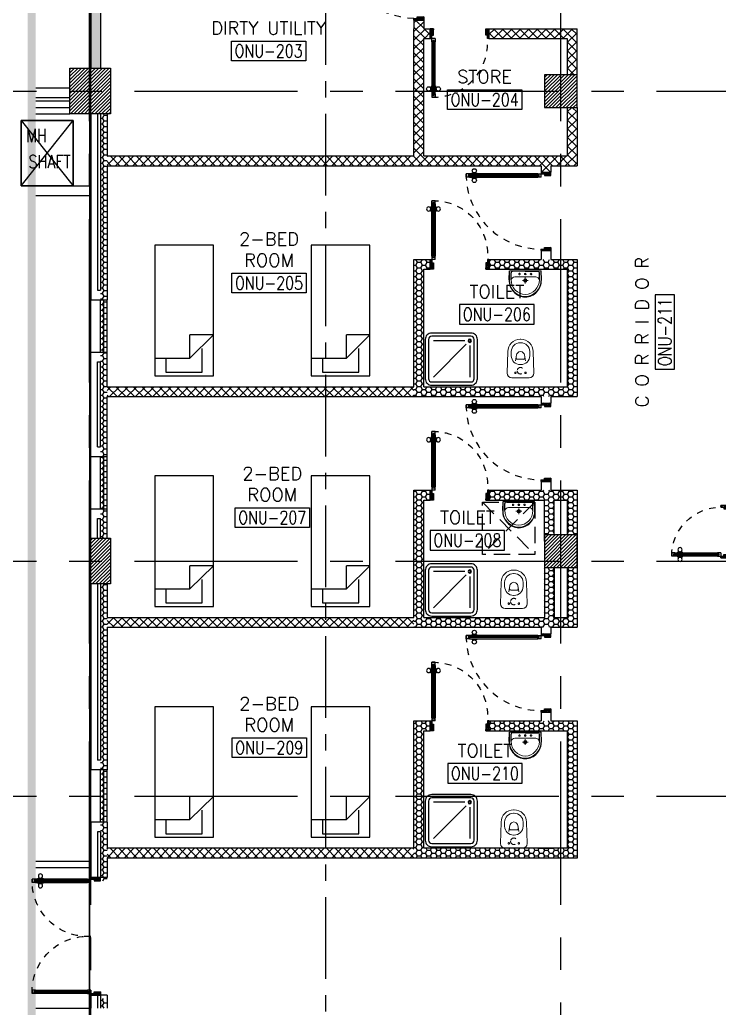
# Model space of a CAD drawing. Extents: x 88852.7 to 88945.7, y 39921.6 to 40001.1.
# Drawn here: x 88859.68 to 88870.4, y 39936.03 to 39951.17 of the extents above; entities that cross this region are included whole.
import ezdxf
from ezdxf.enums import TextEntityAlignment as Align

# ---------------------------------------------------------------- set-up
doc = ezdxf.new("R2010")
doc.units = 0
doc.header["$MEASUREMENT"] = 0
for name, pattern in [('CENTER', [2, 1.25, -0.25, 0.25, -0.25]), ('CENTER2', [1.125, 0.75, -0.125, 0.125, -0.125]), ('CENTERX2', [4, 2.5, -0.5, 0.5, -0.5]), ('DASHED', [0.75, 0.5, -0.25]), ('HIDDEN', [0.375, 0.25, -0.125]), ('HIDDEN2', [0.1875, 0.125, -0.0625])]:
    doc.linetypes.add(name, pattern=pattern)
doc.layers.get('0').update_dxf_attribs({"linetype": 'CONTINUOUS'})
for name, color, linetype in [('AXES', 11, 'CENTERX2'), ('AXES1', 11, 'CENTER'), ('COL', 2, 'CONTINUOUS'), ('DOOR', 7, 'CONTINUOUS'), ('EJ', 9, 'CONTINUOUS'), ('ELEV', 2, 'CONTINUOUS'), ('FIX', 3, 'CONTINUOUS'), ('FUR', 4, 'CONTINUOUS'), ('HAT', 8, 'CONTINUOUS'), ('INSUL', 4, 'CONTINUOUS'), ('RM-BOX', 4, 'CONTINUOUS'), ('RM-NAME', 2, 'CONTINUOUS'), ('RM-NO', 2, 'CONTINUOUS'), ('ROOF', 7, 'CONTINUOUS'), ('SHAFT', 4, 'CONTINUOUS'), ('WALL', 2, 'CONTINUOUS'), ('WallType', 11, 'CONTINUOUS'), ('WallType2', 3, 'CONTINUOUS'), ('WIN', 3, 'CONTINUOUS')]:
    doc.layers.add(name, color=color, linetype=linetype)
doc.styles.add('ROMANS', font='ROMANS.shx', dxfattribs={"width": 0.6})
pattern_1 = [(0, (0, 0), (0.075, 0.04330127), [0.05, -0.1]), (120, (0, 0), (-0.074999999836, 0.043301270284), [0.05, -0.1]), (60, (0, 0), (1.64e-10, 0.086602540284), [-0.1, 0.05])]
pattern_2 = [(0, (0, 0), (0.075, 0.04330127), [0.05, -0.1]), (120, (0, 0), (-0.074999999836, 0.043301270284), [0.05, -0.1]), (60, (0, 0), (1.64e-10, 0.086602540284), [-0.1, 0.05])]

# ---------------------------------------------------------------- blocks, each defined once
blk = doc.blocks.new('WC1')
at = {"layer": 'FIX', "lineweight": 20}
for p, q in [((-210, 204), (-538, 194)), ((-727, 5), (-727, -5)), ((-674, 5), (-674, -5)), ((-534, 24), (-540, 0)), ((-540, 0), (-534, -24)), ((-475, 141), (-538, 141)), ((-395, 76), (-490, 60)), ((-339, 5), (-339, -5)), ((-137, 0), (-137, 131)), ((-137, -131), (-137, 0)), ((-538, -141), (-475, -141)), ((-490, -60), (-395, -76)), ((-538, -194), (-210, -204)), ((-213, -204), (-210, -204))]:
    blk.add_line(p, q, dxfattribs=at)
at = {"layer": 'FIX', "linetype": 'Continuous', "lineweight": 20}
blk.add_line((-420, -47), (-420, 45), dxfattribs=at)
at = {"layer": 'FIX', "linetype": 'HIDDEN2', "lineweight": 20, "ltscale": 0.3}
blk.add_circle((-245, 0), 49.8, dxfattribs=at)
at = {"layer": 'FIX', "linetype": 'HIDDEN', "lineweight": 20, "ltscale": 0.05}
for centre in [(-213, 78), (-213, -77)]:
    blk.add_circle(centre, 11.6, dxfattribs=at)
at = {"layer": 'FIX', "lineweight": 20}
for centre, radius, start, end in [((-538, 5), 189, 90, 180), ((-210, 131), 73, 360, 90), ((-538, 5), 136, 90, 180), ((-473, -7), 68.2, 128.9242, 152.8468), ((-464, -18), 82, 108.496, 128.9242), ((-475, 5), 136, 360, 90), ((-538, -5), 189, 180, 270), ((-538, -5), 136, 180, 270), ((-473, 7), 68.2, 207.1532, 231.0758), ((-464, 18), 82, 231.0758, 251.504), ((-475, -5), 136, 270, 0), ((-210, -131), 73, 270, 0)]:
    blk.add_arc(centre, radius, start, end, dxfattribs=at)
at = {"layer": 'FIX', "linetype": 'Continuous', "lineweight": 20}
for centre, start, end in [((-443, 46), 357.6662, 91.6121), ((-442, -46), 268.3879, 2.3338)]:
    blk.add_arc(centre, 22.3, start, end, dxfattribs=at)
blk = doc.blocks.new('DOOR-110')
at = {"layer": 'DOOR', "color": 0, "linetype": 'ByBlock'}
for p, q in [((0, 1050), (0, 1100)), ((150, 1100), (0, 1100)), ((100, 1075), (100, 1050)), ((150, 1075), (100, 1075)), ((150, 1100), (150, 1075)), ((150, 1025), (150, 1075)), ((200, 1075), (150, 1075)), ((200, 1058), (200, 1075)), ((1028, 1075), (1028, 1082)), ((1028, 1082), (1118, 1082)), ((1040, 1082), (1040, 1091)), ((1105, 1091), (1040, 1091)), ((1105, 1082), (1040, 1082)), ((1105, 1082), (1105, 1091)), ((1118, 1075), (1118, 1082)), ((1150, 1075), (1150, 1058)), ((1150, 1075), (1200, 1075)), ((1200, 1075), (1200, 1025)), ((1200, 1025), (1200, 1075)), ((100, 1050), (0, 1050)), ((150, 1025), (200, 1025)), ((180, 1042), (180, 1058)), ((180, 1058), (200, 1058)), ((200, 1042), (180, 1042)), ((200, 1025), (200, 1042)), ((1028, 1025), (1028, 1018)), ((1028, 1018), (1118, 1018)), ((1040, 1018), (1040, 1009)), ((1105, 1018), (1040, 1018)), ((1105, 1009), (1040, 1009)), ((1105, 1018), (1105, 1009)), ((1118, 1025), (1118, 1018)), ((1150, 1058), (1170, 1058)), ((1150, 1042), (1150, 1025)), ((1150, 1042), (1170, 1042)), ((1150, 1025), (1200, 1025)), ((1170, 1058), (1170, 1042)), ((100, 50), (0, 50)), ((0, 50), (0, 0)), ((0, 0), (150, 0)), ((150, 0), (0, 0)), ((100, 25), (100, 50)), ((150, 25), (100, 25)), ((150, 0), (150, 25))]:
    blk.add_line(p, q, dxfattribs=at)
at = {"layer": 'DOOR', "linetype": 'ByBlock'}
for p, q in [((0, 1100), (150, 1100)), ((200, 1075), (1150, 1075)), ((200, 1058), (1150, 1058)), ((200, 1042), (1150, 1042)), ((1150, 1025), (200, 1025))]:
    blk.add_line(p, q, dxfattribs=at)
at = {"layer": 'DOOR', "color": 9, "linetype": 'ByBlock'}
for p, q in [((0, 1050), (40, 1100)), ((0, 1050), (114, 1100)), ((0, 1050), (100, 1063)), ((0, 50), (40, 0)), ((0, 50), (114, 0)), ((0, 50), (100, 37))]:
    blk.add_line(p, q, dxfattribs=at)
at = {"layer": 'DOOR', "color": 0, "linetype": 'ByBlock'}
for centre in [(1073, 1124), (1073, 976)]:
    blk.add_circle(centre, 32.4, dxfattribs=at)
at = {"layer": 'DOOR', "color": 9, "linetype": 'ByBlock'}
for centre, radius, start, end in [((0, 1050), 34.4, 0, 90), ((0, 1050), 14.4, 0, 90), ((0, 1050), 54.4, 0, 66.7926), ((0, 1050), 74.4, 0, 42.2236), ((0, 1050), 94.4, 0, 31.9818), ((0, 1050), 114, 12.6226, 25.9162), ((0, 1050), 134, 10.72, 21.8402), ((0, 1050), 154, 13.7142, 18.8947), ((0, 50), 14.4, 270, 0), ((0, 50), 34.4, 270, 0), ((0, 50), 54.4, 293.2074, 0), ((0, 50), 74.4, 317.7764, 0), ((0, 50), 94.4, 328.0182, 0), ((0, 50), 134, 338.1598, 349.28), ((0, 50), 154, 341.1053, 346.2858)]:
    blk.add_arc(centre, radius, start, end, dxfattribs=at)
at = {"layer": 'DOOR', "linetype": 'HIDDEN', "ltscale": 0.5}
blk.add_arc((150, 1075), 1050, 270, 0, dxfattribs=at)
at = {"layer": 'WALL', "linetype": 'ByBlock'}
for p, q in [((0, 1100), (150, 1100)), ((0, 0), (150, 0))]:
    blk.add_line(p, q, dxfattribs=at)
blk = doc.blocks.new('DOOR90')
at = {"layer": 'DOOR', "linetype": 'ByBlock'}
for p, q in [((0, 0), (-150, 0)), ((-200, -25), (-1000, -25)), ((-200, -42), (-1000, -42)), ((-200, -58), (-1000, -58)), ((-1000, -75), (-200, -75))]:
    blk.add_line(p, q, dxfattribs=at)
at = {"layer": 'DOOR', "color": 0, "linetype": 'ByBlock'}
for p, q in [((-150, 0), (-150, -25)), ((-150, 0), (0, 0)), ((0, -50), (0, 0)), ((-1050, -25), (-1050, -75)), ((-1050, -75), (-1050, -25)), ((-1000, -25), (-1050, -25)), ((-1000, -75), (-1050, -75)), ((-1020, -42), (-1020, -58)), ((-1000, -42), (-1020, -42)), ((-1000, -58), (-1020, -58)), ((-1000, -25), (-1000, -42)), ((-1000, -58), (-1000, -75)), ((-968, -25), (-968, -18)), ((-878, -18), (-968, -18)), ((-968, -75), (-968, -82)), ((-878, -82), (-968, -82)), ((-955, -18), (-955, -9)), ((-955, -9), (-890, -9)), ((-955, -18), (-890, -18)), ((-955, -82), (-955, -91)), ((-955, -82), (-890, -82)), ((-955, -91), (-890, -91)), ((-890, -18), (-890, -9)), ((-890, -82), (-890, -91)), ((-878, -25), (-878, -18)), ((-878, -75), (-878, -82)), ((-200, -42), (-200, -25)), ((-200, -25), (-150, -25)), ((-180, -42), (-200, -42)), ((-200, -75), (-200, -58)), ((-200, -58), (-180, -58)), ((-150, -75), (-200, -75)), ((-180, -58), (-180, -42)), ((-150, -75), (-150, -25)), ((-150, -25), (-100, -25)), ((-100, -25), (-100, -50)), ((-100, -50), (0, -50)), ((-150, -900), (-150, -875)), ((-150, -875), (-100, -875)), ((0, -900), (-150, -900)), ((-150, -900), (0, -900)), ((-100, -850), (0, -850)), ((-100, -875), (-100, -850)), ((0, -850), (0, -900))]:
    blk.add_line(p, q, dxfattribs=at)
at = {"layer": 'DOOR', "color": 9, "linetype": 'ByBlock'}
for p, q in [((0, -50), (-114, 0)), ((0, -50), (-40, 0)), ((0, -50), (-100, -37)), ((0, -850), (-114, -900)), ((0, -850), (-100, -863)), ((0, -850), (-40, -900))]:
    blk.add_line(p, q, dxfattribs=at)
at = {"layer": 'DOOR', "color": 0, "linetype": 'ByBlock'}
for centre in [(-923, 24), (-923, -124)]:
    blk.add_circle(centre, 32.4, dxfattribs=at)
at = {"layer": 'DOOR', "color": 9, "linetype": 'ByBlock'}
for centre, radius, start, end in [((0, -50), 74.4, 137.7764, 180), ((0, -50), 54.4, 113.2074, 180), ((0, -50), 154, 161.1053, 166.2858), ((0, -50), 134, 158.1598, 169.28), ((0, -50), 114, 154.0838, 167.3774), ((0, -50), 94.4, 148.0182, 180), ((0, -50), 34.4, 90, 180), ((0, -50), 14.4, 90, 180), ((0, -850), 154, 193.7142, 198.8947), ((0, -850), 134, 190.72, 201.8402), ((0, -850), 94.4, 180, 211.9818), ((0, -850), 74.4, 180, 222.2236), ((0, -850), 54.4, 180, 246.7926), ((0, -850), 34.4, 180, 270), ((0, -850), 14.4, 180, 270)]:
    blk.add_arc(centre, radius, start, end, dxfattribs=at)
at = {"layer": 'DOOR', "linetype": 'HIDDEN', "ltscale": 0.5}
blk.add_arc((-222, -50), 828, 178.2701, 275.003, dxfattribs=at)
blk = doc.blocks.new('DOOR100')
at = {"layer": 'DOOR', "color": 0, "linetype": 'ByBlock'}
for p, q in [((-83, 1129), (-83, 1219)), ((-76, 1219), (-83, 1219)), ((-76, 1251), (-76, 1301)), ((-76, 1301), (-26, 1301)), ((-26, 1301), (-76, 1301)), ((-59, 1251), (-76, 1251)), ((-59, 1251), (-59, 1271)), ((-43, 1271), (-59, 1271)), ((-43, 1251), (-43, 1271)), ((-26, 1251), (-43, 1251)), ((-26, 1251), (-26, 1301)), ((-26, 1219), (-19, 1219)), ((-19, 1129), (-19, 1219)), ((-92, 1206), (-92, 1141)), ((-83, 1206), (-92, 1206)), ((-83, 1141), (-92, 1141)), ((-83, 1206), (-83, 1141)), ((-76, 1129), (-83, 1129)), ((-26, 1129), (-19, 1129)), ((-19, 1206), (-19, 1141)), ((-19, 1206), (-10, 1206)), ((-19, 1141), (-10, 1141)), ((-10, 1206), (-10, 1141)), ((-76, 200), (-59, 200)), ((-76, 150), (-76, 200)), ((-59, 200), (-59, 180)), ((-59, 180), (-43, 180)), ((-43, 200), (-26, 200)), ((-43, 180), (-43, 200)), ((-26, 200), (-26, 150)), ((-1201, 0), (-1201, 150)), ((-1201, 150), (-1176, 150)), ((-1201, 150), (-1201, 0)), ((-1151, 0), (-1201, 0)), ((-1176, 150), (-1176, 100)), ((-1176, 100), (-1151, 100)), ((-1151, 100), (-1151, 0)), ((-76, 150), (-26, 150)), ((-51, 100), (-51, 0)), ((-26, 100), (-51, 100)), ((-51, 0), (-1, 0)), ((-1, 150), (-26, 150)), ((-26, 150), (-26, 100)), ((-1, 150), (-1, 0))]:
    blk.add_line(p, q, dxfattribs=at)
at = {"layer": 'DOOR', "linetype": 'ByBlock'}
for p, q in [((-76, 1251), (-76, 200)), ((-59, 200), (-59, 1251)), ((-43, 200), (-43, 1251)), ((-26, 200), (-26, 1251))]:
    blk.add_line(p, q, dxfattribs=at)
at = {"layer": 'DOOR', "color": 9, "linetype": 'ByBlock'}
for p, q in [((-1151, 0), (-1201, 114)), ((-1151, 0), (-1201, 40)), ((-1151, 0), (-1164, 100)), ((-51, 0), (-1, 114)), ((-51, 0), (-38, 100)), ((-51, 0), (-1, 40))]:
    blk.add_line(p, q, dxfattribs=at)
at = {"layer": 'DOOR', "color": 0, "linetype": 'ByBlock'}
for centre in [(-125, 1174), (22, 1174)]:
    blk.add_circle(centre, 32.4, dxfattribs=at)
at = {"layer": 'DOOR', "linetype": 'HIDDEN', "ltscale": 0.5}
blk.add_arc((-27, 152), 1149, 89.961, 180.0931, dxfattribs=at)
at = {"layer": 'DOOR', "color": 9, "linetype": 'ByBlock'}
for centre, radius, start, end in [((-1151, 0), 154, 103.7142, 108.8947), ((-1151, 0), 134, 100.72, 111.8402), ((-1151, 0), 94.4, 90, 121.9818), ((-1151, 0), 74.4, 90, 132.2236), ((-1151, 0), 54.4, 90, 156.7926), ((-1151, 0), 34.4, 90, 180), ((-1151, 0), 14.4, 90, 180), ((-51, 0), 94.4, 58.0182, 90), ((-51, 0), 74.4, 47.7764, 90), ((-51, 0), 54.4, 23.2074, 90), ((-51, 0), 34.4, 0, 90), ((-51, 0), 14.4, 0, 90), ((-51, 0), 134, 68.1598, 79.28), ((-51, 0), 114, 64.0838, 77.3774), ((-51, 0), 154, 71.1053, 76.2858)]:
    blk.add_arc(centre, radius, start, end, dxfattribs=at)
blk = doc.blocks.new('DOOR80')
at = {"layer": 'DOOR', "color": 0, "linetype": 'ByBlock'}
for p, q in [((-91, 805), (-91, 740)), ((-82, 805), (-91, 805)), ((-82, 728), (-82, 818)), ((-75, 818), (-82, 818)), ((-82, 805), (-82, 740)), ((-75, 850), (-75, 900)), ((-75, 900), (-25, 900)), ((-25, 900), (-75, 900)), ((-58, 850), (-75, 850)), ((-58, 850), (-58, 870)), ((-42, 870), (-58, 870)), ((-42, 850), (-42, 870)), ((-25, 850), (-42, 850)), ((-25, 850), (-25, 900)), ((-25, 818), (-18, 818)), ((-18, 728), (-18, 818)), ((-18, 805), (-18, 740)), ((-18, 805), (-9, 805)), ((-9, 805), (-9, 740)), ((-82, 740), (-91, 740)), ((-75, 728), (-82, 728)), ((-25, 728), (-18, 728)), ((-18, 740), (-9, 740)), ((-75, 200), (-58, 200)), ((-75, 150), (-75, 200)), ((-58, 200), (-58, 180)), ((-58, 180), (-42, 180)), ((-42, 200), (-25, 200)), ((-42, 180), (-42, 200)), ((-25, 200), (-25, 150)), ((-800, 150), (-800, 0)), ((-800, 150), (-775, 150)), ((-800, 0), (-800, 150)), ((-750, 0), (-800, 0)), ((-775, 150), (-775, 100)), ((-775, 100), (-750, 100)), ((-750, 100), (-750, 0)), ((-75, 150), (-25, 150)), ((-50, 100), (-50, 0)), ((-25, 100), (-50, 100)), ((-50, 0), (0, 0)), ((0, 150), (-25, 150)), ((-25, 150), (-25, 100)), ((0, 0), (0, 150)), ((0, 150), (0, 0))]:
    blk.add_line(p, q, dxfattribs=at)
at = {"layer": 'DOOR', "linetype": 'ByBlock'}
for p, q in [((-75, 850), (-75, 200)), ((-58, 200), (-58, 850)), ((-42, 200), (-42, 850)), ((-25, 200), (-25, 850))]:
    blk.add_line(p, q, dxfattribs=at)
at = {"layer": 'DOOR', "color": 9, "linetype": 'ByBlock'}
for p, q in [((-750, 0), (-800, 114)), ((-750, 0), (-800, 40)), ((-750, 0), (-763, 100)), ((-50, 0), (0, 114)), ((-50, 0), (-37, 100)), ((-50, 0), (0, 40))]:
    blk.add_line(p, q, dxfattribs=at)
at = {"layer": 'DOOR', "color": 0, "linetype": 'ByBlock'}
for centre in [(-124, 773), (24, 773)]:
    blk.add_circle(centre, 32.4, dxfattribs=at)
at = {"layer": 'DOOR', "linetype": 'HIDDEN', "ltscale": 0.5}
blk.add_arc((-25, 150), 750, 90, 180, dxfattribs=at)
at = {"layer": 'DOOR', "color": 9, "linetype": 'ByBlock'}
for centre, radius, start, end in [((-750, 0), 154, 103.7142, 108.8947), ((-750, 0), 134, 100.72, 111.8402), ((-750, 0), 94.4, 90, 121.9818), ((-750, 0), 74.4, 90, 132.2236), ((-750, 0), 54.4, 90, 156.7926), ((-750, 0), 34.4, 90, 180), ((-750, 0), 14.4, 90, 180), ((-50, 0), 94.4, 58.0182, 90), ((-50, 0), 74.4, 47.7764, 90), ((-50, 0), 54.4, 23.2074, 90), ((-50, 0), 34.4, 0, 90), ((-50, 0), 14.4, 0, 90), ((-50, 0), 134, 68.1598, 79.28), ((-50, 0), 114, 64.0838, 77.3774), ((-50, 0), 154, 71.1053, 76.2858)]:
    blk.add_arc(centre, radius, start, end, dxfattribs=at)
blk = doc.blocks.new('LAV1')
at = {"layer": 'FIX', "linetype": 'ByBlock', "ltscale": 0.3}
for p, q in [((-280, 210), (-275, 50)), ((-245, 210), (-245, 85)), ((245, 210), (245, 85)), ((280, 210), (275, 50)), ((0, 60), (-220, 60)), ((0, 60), (220, 60))]:
    blk.add_line(p, q, dxfattribs=at)
at = {"layer": 'FIX', "linetype": 'Continuous', "lineweight": 20}
for p, q in [((-275, 210), (-275, 50)), ((275, 210), (275, 50)), ((0, 50), (-275, 50)), ((0, 50), (-252, 50)), ((0, 155), (-181, 155)), ((0, 155), (181, 155)), ((0, 50), (275, 50)), ((0, 50), (252, 50))]:
    blk.add_line(p, q, dxfattribs=at)
at = {"layer": 'FIX', "linetype": 'DASHED', "lineweight": 20, "ltscale": 0.05}
for p, q in [((50, 220), (-50, 220)), ((0, 170), (0, 270)), ((0, 170), (0, 270))]:
    blk.add_line(p, q, dxfattribs=at)
at = {"layer": 'FIX', "lineweight": 20}
for p, q in [((16, 107), (-15, 107)), ((0, 92), (0, 123))]:
    blk.add_line(p, q, dxfattribs=at)
for centre, radius in [((0, 220), 29.5), ((0, 220), 22.5), ((0, 107), 15.5)]:
    blk.add_circle(centre, radius, dxfattribs=at)
at = {"layer": 'FIX', "linetype": 'HIDDEN', "lineweight": 20, "ltscale": 0.05}
for centre in [(-100, 107), (100, 107)]:
    blk.add_circle(centre, 12.4, dxfattribs=at)
at = {"layer": 'FIX', "linetype": 'ByBlock', "ltscale": 0.3}
for centre, radius, start, end in [((7, 220), 287, 91.3776, 182.0064), ((-7, 220), 287, 357.9936, 88.6224), ((-220, 85), 24.9, 179.7021, 269.9486), ((220, 85), 24.9, 270.0514, 0.2979)]:
    blk.add_arc(centre, radius, start, end, dxfattribs=at)
at = {"layer": 'FIX', "linetype": 'Continuous', "lineweight": 20}
for centre, radius, start, end in [((8, 217), 283, 91.6988, 181.351), ((8, 212), 253, 91.7328, 180.4884), ((-8, 217), 283, 358.649, 88.3012), ((-8, 212), 253, 359.5116, 88.2672), ((-179, 222), 66.9, 190.2006, 268.0786), ((179, 222), 66.9, 271.9214, 349.7994)]:
    blk.add_arc(centre, radius, start, end, dxfattribs=at)
blk = doc.blocks.new('SHR1')
at = {"layer": 'FIX'}
for p, q in [((-196, 196), (-700, 700)), ((-143, 218), (-143, 700)), ((-218, 143), (-700, 143))]:
    blk.add_line(p, q, dxfattribs=at)
for points in [[(-825, 125), (-825, 725, -0.414214), (-725, 825), (-125, 825, -0.414214), (-25, 725), (-25, 125, -0.414214), (-125, 25), (-725, 25, -0.414214)], [(-775, 125), (-775, 725, -0.414214), (-725, 775), (-125, 775, -0.414214), (-75, 725), (-75, 125, -0.414214), (-125, 75), (-725, 75, -0.414214)]]:
    blk.add_lwpolyline(points, format="xyb", close=True, dxfattribs=at)
for radius in [25, 15]:
    blk.add_circle((-143, 143), radius, dxfattribs=at)
blk = doc.blocks.new('C11')
at = {"layer": 'HAT'}
h = blk.add_hatch(dxfattribs=at)
h.set_pattern_fill('ANSI31', color=256, scale=300, style=0)
h.set_pattern_definition([(45, (-248556.182, -75061.005), (-26.5165043, 26.5165043), [])])
h.paths.add_polyline_path([(300, 700), (0, 700), (0, 350), (300, 350)])
h.paths.add_polyline_path([(300, 350), (0, 350), (0, 0), (300, 0)])
at = {"layer": 'COL'}
blk.add_lwpolyline([(300, 700), (300, 0), (0, 0), (0, 700)], close=True, dxfattribs=at)
blk = doc.blocks.new('C11D')
at = {"layer": 'COL', "linetype": 'ByBlock'}
for p in [(-320, 0), (0, 0)]:
    blk.add_blockref('C11', p, dxfattribs=at)
blk = doc.blocks.new('RM1')
at = {"layer": 'RM-BOX'}
blk.add_lwpolyline([(570, -200), (-570, -200), (-570, -500), (570, -500)], close=True, dxfattribs=at)
at = {"layer": 'RM-NAME', "style": 'ROMANS'}
for tag, p in [('ROOMNAME1', (0, 324)), ('ROOMNAME2', (0, 0))]:
    blk.add_attdef(tag, text='', height=200, dxfattribs=at).set_placement(p, align=Align.MIDDLE)
at = {"layer": 'RM-NO', "style": 'ROMANS', "width": 0.8}
blk.add_attdef('ROOMNO', text='', height=200, dxfattribs=at).set_placement((0, -350), align=Align.MIDDLE)
blk = doc.blocks.new('AH20A')
at = {"layer": 'FUR'}
for p, q in [((0, 0.5), (0, -0.5)), ((1, 0.5), (0, 0.5)), ((0.1358, 0.5), (0.1358, -0.0987)), ((1, -0.5), (1, 0.5)), ((0.1358, 0.3112), (0.0277, 0.3112)), ((0.0277, 0.3112), (0.0277, -0.3087)), ((0.1358, -0.0987), (0.3125, -0.5)), ((0.1358, -0.0987), (0.3125, -0.0987)), ((0.3125, -0.5), (0.3125, -0.0987)), ((0.0277, -0.3087), (0.2076, -0.3087)), ((0, -0.5), (1, -0.5))]:
    blk.add_line(p, q, dxfattribs=at)
blk = doc.blocks.new('COL50')
at = {"layer": 'COL'}
blk.add_lwpolyline([(-250, 250), (-250, -250), (250, -250), (250, 250)], close=True, dxfattribs=at)
blk = doc.blocks.new('*X552')
at = {"color": 0}
for p, q in [((73379, 139883), (73846, 140350)), ((73379, 139936), (73793, 140350)), ((73379, 139989), (73740, 140350)), ((73379, 140042), (73687, 140350)), ((73379, 140095), (73634, 140350)), ((73379, 140148), (73581, 140350)), ((73379, 140201), (73528, 140350)), ((73379, 140254), (73475, 140350)), ((73379, 140307), (73422, 140350)), ((73399, 139850), (73879, 140330)), ((73452, 139850), (73879, 140277)), ((73505, 139850), (73879, 140224)), ((73558, 139850), (73879, 140170)), ((73612, 139850), (73879, 140117)), ((73665, 139850), (73879, 140064)), ((73718, 139850), (73879, 140011)), ((73771, 139850), (73879, 139958)), ((73824, 139850), (73879, 139905)), ((73877, 139850), (73879, 139852))]:
    blk.add_line(p, q, dxfattribs=at)
blk = doc.blocks.new('*X553')
at = {"color": 0}
for p, q in [((73379, 132670), (73859, 133150)), ((73379, 132723), (73806, 133150)), ((73379, 132776), (73753, 133150)), ((73379, 132829), (73700, 133150)), ((73379, 132882), (73647, 133150)), ((73379, 132935), (73594, 133150)), ((73379, 132988), (73541, 133150)), ((73379, 133041), (73488, 133150)), ((73379, 133094), (73435, 133150)), ((73379, 133147), (73382, 133150)), ((73412, 132650), (73879, 133117)), ((73465, 132650), (73879, 133064)), ((73518, 132650), (73879, 133011)), ((73571, 132650), (73879, 132958)), ((73624, 132650), (73879, 132905)), ((73677, 132650), (73879, 132852)), ((73730, 132650), (73879, 132799)), ((73783, 132650), (73879, 132746)), ((73836, 132650), (73879, 132693))]:
    blk.add_line(p, q, dxfattribs=at)
blk = doc.blocks.new('A$C272A55A0')
at = {"layer": 'DOOR', "color": 0, "linetype": 'ByBlock'}
for p, q in [((0, 900), (0, 1050)), ((50, 1050), (0, 1050)), ((25, 950), (50, 950)), ((25, 900), (25, 950)), ((50, 950), (50, 1050)), ((1750, 950), (1750, 1050)), ((1750, 1050), (1800, 1050)), ((1775, 950), (1750, 950)), ((1775, 900), (1775, 950)), ((1800, 1050), (1800, 900)), ((0, 900), (25, 900)), ((75, 900), (25, 900)), ((25, 850), (25, 900)), ((42, 850), (25, 850)), ((58, 870), (42, 870)), ((42, 870), (42, 850)), ((58, 850), (58, 870)), ((75, 850), (58, 850)), ((75, 900), (75, 850)), ((1725, 900), (1775, 900)), ((1725, 900), (1725, 850)), ((1725, 850), (1742, 850)), ((1742, 870), (1758, 870)), ((1742, 850), (1742, 870)), ((1758, 870), (1758, 850)), ((1758, 850), (1775, 850)), ((1800, 900), (1775, 900)), ((1775, 850), (1775, 900)), ((1718, 160), (1709, 160)), ((1709, 95), (1709, 160)), ((1725, 173), (1718, 173)), ((1718, 173), (1718, 83)), ((1718, 95), (1718, 160)), ((1775, 173), (1782, 173)), ((1782, 173), (1782, 83)), ((1782, 160), (1791, 160)), ((1782, 95), (1782, 160)), ((1791, 95), (1791, 160)), ((25, 50), (42, 50)), ((25, 50), (25, 0)), ((25, 0), (75, 0)), ((75, 0), (25, 0)), ((42, 50), (42, 30)), ((42, 30), (58, 30)), ((58, 50), (75, 50)), ((58, 50), (58, 30)), ((75, 50), (75, 0)), ((1718, 95), (1709, 95)), ((1725, 83), (1718, 83)), ((1742, 50), (1725, 50)), ((1725, 50), (1725, 0)), ((1775, 0), (1725, 0)), ((1725, 0), (1775, 0)), ((1742, 50), (1742, 30)), ((1758, 30), (1742, 30)), ((1775, 50), (1758, 50)), ((1758, 50), (1758, 30)), ((1775, 83), (1782, 83)), ((1775, 50), (1775, 0)), ((1782, 95), (1791, 95))]:
    blk.add_line(p, q, dxfattribs=at)
at = {"layer": 'DOOR', "color": 9, "linetype": 'ByBlock'}
for p, q in [((50, 1050), (0, 1010)), ((50, 1050), (0, 937)), ((50, 1050), (37, 950)), ((1750, 1050), (1800, 1010)), ((1750, 1050), (1800, 937)), ((1750, 1050), (1763, 950))]:
    blk.add_line(p, q, dxfattribs=at)
at = {"layer": 'DOOR', "linetype": 'ByBlock'}
for p, q in [((25, 850), (25, 50)), ((42, 850), (42, 50)), ((58, 850), (58, 50)), ((75, 50), (75, 850)), ((1725, 50), (1725, 850)), ((1742, 850), (1742, 50)), ((1758, 850), (1758, 50)), ((1775, 850), (1775, 50))]:
    blk.add_line(p, q, dxfattribs=at)
at = {"layer": 'DOOR', "color": 0, "linetype": 'ByBlock'}
for centre in [(1676, 128), (1824, 128)]:
    blk.add_circle(centre, 32.4, dxfattribs=at)
at = {"layer": 'DOOR', "color": 9, "linetype": 'ByBlock'}
for centre, radius, start, end in [((50, 1050), 54.4, 203.2074, 270), ((50, 1050), 74.4, 227.7764, 270), ((50, 1050), 94.4, 238.0182, 270), ((50, 1050), 114, 244.0838, 257.3774), ((50, 1050), 134, 248.1598, 259.28), ((50, 1050), 34.4, 180, 270), ((50, 1050), 14.4, 180, 270), ((1750, 1050), 14.4, 270, 0), ((1750, 1050), 34.4, 270, 0), ((1750, 1050), 54.4, 270, 336.7926), ((1750, 1050), 74.4, 270, 312.2236), ((1750, 1050), 94.4, 270, 301.9818), ((1750, 1050), 114, 282.6226, 295.9162), ((1750, 1050), 134, 280.72, 291.8402), ((50, 1050), 154, 251.1053, 256.2858), ((1750, 1050), 154, 283.7142, 288.8947)]:
    blk.add_arc(centre, radius, start, end, dxfattribs=at)
at = {"layer": 'DOOR', "linetype": 'HIDDEN', "ltscale": 0.5}
for centre, start, end in [((50, 851), 268.3174, 3.2965), ((1750, 851), 176.7035, 271.6826)]:
    blk.add_arc(centre, 851, start, end, dxfattribs=at)
at = {"layer": 'WALL', "linetype": 'ByBlock'}
blk.add_line((1800, 900), (1800, 1050), dxfattribs=at)

msp = doc.modelspace()

# ---------------------------------------------------------------- hatches: boundary and pattern name
at = {"layer": 'WallType', "linetype": 'Continuous'}
h = msp.add_hatch(dxfattribs=at)
h.set_pattern_fill('ANSI37', color=256, scale=0.75, style=0)
h.paths.add_polyline_path([(88864.3703, 39945.5496), (88861.0203, 39945.5496), (88861.0203, 39945.3996), (88864.3703, 39945.3996)])
h.paths.add_polyline_path([(88865.7203, 39945.5496), (88864.3703, 39945.5496), (88864.3703, 39945.3996), (88865.7203, 39945.3996)])
h.paths.add_polyline_path([(88864.3703, 39949.0846), (88861.0203, 39949.0846), (88861.0203, 39948.9346), (88864.3703, 39948.9346)])
h.paths.add_polyline_path([(88867.9703, 39949.0846), (88865.8703, 39949.0846), (88865.8703, 39950.0796), (88865.7203, 39950.0796), (88865.7203, 39949.0846), (88864.3703, 39949.0846), (88864.3703, 39948.9346), (88867.6703, 39948.9346), (88867.6703, 39948.8341), (88867.8203, 39948.8341), (88867.8203, 39948.9346), (88867.9703, 39948.9346)])
h.paths.add_polyline_path([(88868.2203, 39949.8296), (88868.0703, 39949.8296), (88868.0703, 39949.0846), (88867.9703, 39949.0846), (88867.9703, 39948.9346), (88868.2203, 39948.9346)])
h.paths.add_polyline_path([(88868.2203, 39951.0346), (88867.9703, 39951.0346), (88867.9703, 39950.8846), (88868.0703, 39950.8846), (88868.0703, 39950.3296), (88868.2203, 39950.3296)])
h.paths.add_polyline_path([(88867.9703, 39951.0346), (88866.8703, 39951.0346), (88866.8703, 39950.8846), (88867.9703, 39950.8846)])
h.paths.add_polyline_path([(88865.8703, 39950.8846), (88865.9703, 39950.8846), (88865.9703, 39951.0346), (88865.8703, 39951.0346), (88865.8703, 39951.1671), (88865.7203, 39951.1671), (88865.7203, 39951.0346), (88865.7203, 39950.0796), (88865.8703, 39950.0796)])
h = msp.add_hatch(dxfattribs=at)
h.set_pattern_fill('ANSI37', color=256, scale=0.75, style=0)
h.paths.add_polyline_path([(88864.3703, 39942.0146), (88861.0203, 39942.0146), (88861.0203, 39941.8646), (88864.3703, 39941.8646)])
h.paths.add_polyline_path([(88865.7203, 39942.0146), (88864.3703, 39942.0146), (88864.3703, 39941.8646), (88865.7203, 39941.8646)])
h.paths.add_polyline_path([(88864.3703, 39938.4796), (88861.0203, 39938.4796), (88861.0203, 39938.3296), (88864.3703, 39938.3296)])
h.paths.add_polyline_path([(88865.7203, 39938.4796), (88864.3703, 39938.4796), (88864.3703, 39938.3296), (88865.7203, 39938.3296)])
at = {"layer": 'WallType2', "linetype": 'Continuous'}
h = msp.add_hatch(dxfattribs=at)
h.set_pattern_fill('HONEY', color=256, scale=0.4, style=0)
h.set_pattern_definition(pattern_1)
h.paths.add_polyline_path([(88860.9203, 39955.7796), (88860.7703, 39955.7796), (88860.7703, 39950.4296), (88860.9203, 39950.4296), (88860.9203, 39952.3996)])
h = msp.add_hatch(dxfattribs=at)
h.set_pattern_fill('HONEY', color=256, scale=0.4, style=0)
h.set_pattern_definition(pattern_1)
h.paths.add_polyline_path([(88861.0203, 39949.0846), (88861.0203, 39949.7296), (88860.9203, 39949.7296), (88860.9203, 39946.8796), (88861.0203, 39946.8796)])
h = msp.add_hatch(dxfattribs=at)
h.set_pattern_fill('HONEY', color=256, scale=0.4, style=0)
h.set_pattern_definition(pattern_1)
h.paths.add_polyline_path([(88865.8703, 39947.3496), (88865.9703, 39947.3496), (88865.9703, 39947.4996), (88865.7203, 39947.4996), (88865.7203, 39945.3996), (88867.6703, 39945.3996), (88867.9703, 39945.3996), (88867.9703, 39945.5496), (88865.8703, 39945.5496)])
h.paths.add_polyline_path([(88868.2203, 39947.4996), (88867.9703, 39947.4996), (88867.9703, 39947.3496), (88868.0703, 39947.3496), (88868.0703, 39945.5496), (88867.9703, 39945.5496), (88867.9703, 39945.3996), (88868.2203, 39945.3996)])
h.paths.add_polyline_path([(88867.9703, 39947.4996), (88867.6703, 39947.4996), (88866.8703, 39947.4996), (88866.8703, 39947.3496), (88867.9703, 39947.3496)])
h = msp.add_hatch(dxfattribs=at)
h.set_pattern_fill('HONEY', color=256, scale=0.4, style=0)
h.set_pattern_definition(pattern_1)
h.paths.add_polyline_path([(88861.0203, 39946.8796), (88860.9203, 39946.8796), (88860.9203, 39946.0796), (88861.0203, 39946.0796)])
h = msp.add_hatch(dxfattribs=at)
h.set_pattern_fill('HONEY', color=256, scale=0.4, style=0)
h.set_pattern_definition(pattern_1)
h.paths.add_polyline_path([(88861.0203, 39943.6796), (88860.9203, 39943.6796), (88860.9203, 39943.2296), (88861.0203, 39943.2296)])
h.paths.add_polyline_path([(88861.0203, 39944.4796), (88860.9203, 39944.4796), (88860.9203, 39943.6796), (88861.0203, 39943.6796)])
h.paths.add_polyline_path([(88861.0203, 39945.5496), (88861.0203, 39946.0796), (88860.9203, 39946.0796), (88860.9203, 39944.4796), (88861.0203, 39944.4796)])
h = msp.add_hatch(dxfattribs=at)
h.set_pattern_fill('HONEY', color=256, scale=0.4, style=0)
h.set_pattern_definition(pattern_1)
h.paths.add_polyline_path([(88867.9703, 39942.0146), (88867.8703, 39942.0146), (88867.8703, 39942.7796), (88867.7203, 39942.7796), (88867.7203, 39942.0146), (88865.8703, 39942.0146), (88865.8703, 39942.8796), (88865.7203, 39942.8796), (88865.7203, 39941.8646), (88867.6703, 39941.8646), (88867.9703, 39941.8646)])
h.paths.add_polyline_path([(88865.8703, 39943.8146), (88865.9703, 39943.8146), (88865.9703, 39943.9646), (88865.7203, 39943.9646), (88865.7203, 39942.8796), (88865.8703, 39942.8796)])
h.paths.add_polyline_path([(88867.9703, 39943.9646), (88867.6703, 39943.9646), (88866.8703, 39943.9646), (88866.8703, 39943.8146), (88867.7203, 39943.8146), (88867.7203, 39943.2796), (88867.8703, 39943.2796), (88867.8703, 39943.8146), (88867.9703, 39943.8146)])
h.paths.add_polyline_path([(88868.2203, 39943.9646), (88867.9703, 39943.9646), (88867.9703, 39943.8146), (88868.0703, 39943.8146), (88868.0703, 39943.2796), (88868.2203, 39943.2796)])
h.paths.add_polyline_path([(88868.2203, 39942.7796), (88868.0703, 39942.7796), (88868.0703, 39942.0146), (88867.9703, 39942.0146), (88867.9703, 39941.8646), (88868.2203, 39941.8646)])
h = msp.add_hatch(dxfattribs=at)
h.set_pattern_fill('HONEY', color=256, scale=0.4, style=0)
h.set_pattern_definition(pattern_1)
h.paths.add_polyline_path([(88861.0203, 39942.0146), (88861.0203, 39942.5296), (88860.9203, 39942.5296), (88860.9203, 39939.6796), (88861.0203, 39939.6796)])
h = msp.add_hatch(dxfattribs=at)
h.set_pattern_fill('HONEY', color=256, scale=0.4, style=0)
h.set_pattern_definition(pattern_1)
h.paths.add_polyline_path([(88867.9703, 39938.4796), (88865.8703, 39938.4796), (88865.8703, 39939.2796), (88865.7203, 39939.2796), (88865.7203, 39938.3296), (88867.9703, 39938.3296)])
h.paths.add_polyline_path([(88868.2203, 39940.4296), (88867.9703, 39940.4296), (88867.9703, 39940.2796), (88868.0703, 39940.2796), (88868.0703, 39939.2796), (88868.2203, 39939.2796)])
h.paths.add_polyline_path([(88868.2203, 39939.2796), (88868.0703, 39939.2796), (88868.0703, 39938.4796), (88867.9703, 39938.4796), (88867.9703, 39938.3296), (88868.2203, 39938.3296)])
h.paths.add_polyline_path([(88867.9703, 39940.4296), (88867.6703, 39940.4296), (88866.8703, 39940.4296), (88866.8703, 39940.2796), (88867.9703, 39940.2796)])
h.paths.add_polyline_path([(88865.8703, 39940.2796), (88865.9703, 39940.2796), (88865.9703, 39940.4296), (88865.7203, 39940.4296), (88865.7203, 39939.2796), (88865.8703, 39939.2796)])
h = msp.add_hatch(dxfattribs=at)
h.set_pattern_fill('HONEY', color=256, scale=0.4, style=0)
h.set_pattern_definition(pattern_1)
h.paths.add_polyline_path([(88861.0203, 39939.2796), (88860.9203, 39939.2796), (88860.9203, 39938.8796), (88861.0203, 39938.8796)])
h.paths.add_polyline_path([(88861.0203, 39939.6796), (88860.9203, 39939.6796), (88860.9203, 39939.2796), (88861.0203, 39939.2796)])
h = msp.add_hatch(dxfattribs=at)
h.set_pattern_fill('HONEY', color=256, scale=0.4, style=0)
h.set_pattern_definition(pattern_2)
h.paths.add_polyline_path([(88861.0203, 39938.8796), (88860.9203, 39938.8796), (88860.9203, 39937.9796), (88860.9453, 39937.9796), (88861.0203, 39937.9796), (88861.0203, 39938.4796)])
h = msp.add_hatch(dxfattribs=at)
h.set_pattern_fill('HONEY', color=256, scale=0.4, style=0)
h.set_pattern_definition(pattern_2)
h.paths.add_polyline_path([(88861.0203, 39936.1796), (88860.9453, 39936.1796), (88860.9453, 39936.1796), (88860.9203, 39936.1796), (88860.9203, 39936.0296), (88861.0203, 39936.0296)])

# ---------------------------------------------------------------- linework, layer by layer
at = {"layer": 'AXES'}
for p, q in [((88867.9703, 39921.6153), (88867.9703, 40000.4279)), ((88860.7503, 39921.6153), (88860.7503, 40000.0779)), ((88860.7703, 39921.6132), (88860.7703, 40000.0759)), ((88853.4386, 39950.0796), (88876.9703, 39950.0796)), ((88853.4386, 39942.8796), (88876.9703, 39942.8796)), ((88853.4386, 39939.2796), (88876.9703, 39939.2796))]:
    msp.add_line(p, q, dxfattribs=at)
at = {"layer": 'AXES1'}
msp.add_line((88864.3703, 39928.4796), (88864.3703, 39987.2996), dxfattribs=at)
at = {"layer": 'DOOR', "color": 0, "linetype": 'Continuous'}
msp.add_line((88859.9253, 39949.7296), (88860.4503, 39949.7296), dxfattribs=at)
at = {"layer": 'EJ'}
for p, q in [((88860.7503, 39955.8296), (88860.7503, 39950.4296)), ((88860.7503, 39936.0796), (88860.7503, 39938.1796)), ((88860.7503, 39936.0796), (88860.7503, 39938.1796))]:
    msp.add_line(p, q, dxfattribs=at)
at = {"layer": 'ELEV', "linetype": 'CENTER2', "const_width": 0.12}
msp.add_lwpolyline([(88859.8638, 39926.1604), (88859.8638, 39989.6996)], dxfattribs=at)
at = {"layer": 'FIX'}
msp.add_line((88866.5225, 39939.1319), (88866.0183, 39938.6276), dxfattribs=at)
at = {"layer": 'INSUL'}
for p, q in [((88859.9253, 39949.9796), (88860.4503, 39949.9796)), ((88859.9253, 39949.9296), (88860.4503, 39949.9296)), ((88860.8703, 39949.7296), (88860.8703, 39947.0296)), ((88860.9203, 39949.7296), (88860.9203, 39947.0296)), ((88860.8703, 39947.0296), (88860.9203, 39947.0296)), ((88860.8703, 39945.9296), (88860.9203, 39945.9296)), ((88860.8703, 39944.6296), (88860.8703, 39945.9296)), ((88860.9203, 39944.6296), (88860.9203, 39945.9296)), ((88860.8703, 39944.6296), (88860.9203, 39944.6296)), ((88860.8703, 39943.5296), (88860.9203, 39943.5296)), ((88860.8703, 39943.2296), (88860.8703, 39943.5296)), ((88860.9203, 39943.2296), (88860.9203, 39943.5296)), ((88860.8703, 39942.5296), (88860.8703, 39939.8296)), ((88860.9203, 39942.5296), (88860.9203, 39939.8296)), ((88860.9203, 39939.8296), (88860.8703, 39939.8296)), ((88860.9203, 39938.7296), (88860.8703, 39938.7296)), ((88860.8703, 39938.7296), (88860.8703, 39938.0296)), ((88860.9203, 39938.7296), (88860.9203, 39938.0296)), ((88860.8703, 39936.2296), (88860.8703, 39936.0296)), ((88860.9203, 39936.2296), (88860.9203, 39936.0296))]:
    msp.add_line(p, q, dxfattribs=at)
at = {"layer": 'ROOF'}
for p, q in [((88860.7503, 39949.7296), (88860.7503, 39936.0796)), ((88860.7503, 39938.2796), (88859.9253, 39938.2796)), ((88860.7503, 39938.1796), (88859.9253, 39938.1796)), ((88859.9253, 39936.0296), (88860.7503, 39936.0296))]:
    msp.add_line(p, q, dxfattribs=at)
at = {"layer": 'SHAFT', "linetype": 'ByBlock'}
for p, q in [((88859.7003, 39949.6296), (88860.5003, 39948.6296)), ((88859.7003, 39948.6296), (88860.5003, 39949.6296))]:
    msp.add_line(p, q, dxfattribs=at)
at = {"layer": 'SHAFT', "color": 97, "linetype": 'HIDDEN'}
for p, q in [((88867.5703, 39943.7796), (88866.7703, 39942.9796)), ((88866.7703, 39943.7796), (88867.5703, 39942.9796))]:
    msp.add_line(p, q, dxfattribs=at)
at = {"layer": 'SHAFT', "color": 97, "linetype": 'ByBlock'}
msp.add_lwpolyline([(88859.7003, 39949.6296), (88860.5003, 39949.6296), (88860.5003, 39948.6296), (88859.7003, 39948.6296)], close=True, dxfattribs=at)
at = {"layer": 'SHAFT', "linetype": 'ByBlock'}
msp.add_lwpolyline([(88859.7003, 39948.6296), (88860.5003, 39948.6296), (88860.5003, 39949.6296), (88859.7003, 39949.6296)], close=True, dxfattribs=at)
msp.add_lwpolyline([(88859.9253, 39949.6296), (88860.5003, 39949.6296), (88860.5003, 39948.6296), (88859.9253, 39948.6296)], dxfattribs=at)
at = {"layer": 'SHAFT', "color": 7, "linetype": 'Continuous'}
for points in [[(88859.9253, 39948.6296), (88860.7503, 39948.6296)], [(88859.9253, 39948.4796), (88860.7503, 39948.4796)]]:
    msp.add_lwpolyline(points, dxfattribs=at)
at = {"layer": 'SHAFT', "color": 97, "linetype": 'HIDDEN'}
msp.add_lwpolyline([(88866.7703, 39943.7796), (88867.5703, 39943.7796), (88867.5703, 39942.9796), (88866.7703, 39942.9796)], close=True, dxfattribs=at)
at = {"layer": 'WALL'}
for p, q in [((88860.7703, 39955.7796), (88860.7703, 39950.4296)), ((88860.9203, 39952.3996), (88860.9203, 39950.4296)), ((88865.7203, 39951.1671), (88865.8703, 39951.1671)), ((88865.8703, 39951.0346), (88865.9703, 39951.0346)), ((88865.9703, 39950.8846), (88865.9703, 39951.0346)), ((88866.8703, 39950.8846), (88866.8703, 39951.0346)), ((88866.8703, 39951.0346), (88868.2203, 39951.0346)), ((88868.2203, 39950.3296), (88868.2203, 39951.0346)), ((88865.8703, 39950.8846), (88865.9703, 39950.8846)), ((88866.8703, 39950.8846), (88868.0703, 39950.8846)), ((88868.0703, 39950.8846), (88868.0703, 39950.3296)), ((88859.9253, 39950.1296), (88860.4503, 39950.1296)), ((88859.9253, 39949.8296), (88860.4503, 39949.8296)), ((88868.0703, 39949.8296), (88868.0703, 39949.0846)), ((88868.2203, 39949.8296), (88868.2203, 39948.9346)), ((88860.7703, 39949.7296), (88860.7703, 39946.8796)), ((88861.0203, 39949.7296), (88861.0203, 39949.0846)), ((88861.0203, 39949.0846), (88865.7203, 39949.0846)), ((88865.8703, 39949.0846), (88868.0703, 39949.0846)), ((88861.0203, 39948.9346), (88861.0203, 39946.8796)), ((88861.0203, 39948.9346), (88867.6703, 39948.9346)), ((88867.8203, 39948.9346), (88868.2203, 39948.9346)), ((88867.6703, 39948.8341), (88867.8203, 39948.8341)), ((88867.6703, 39947.6341), (88867.8203, 39947.6341)), ((88865.7203, 39947.4996), (88865.9703, 39947.4996)), ((88866.8703, 39947.4996), (88867.6703, 39947.4996)), ((88867.8203, 39947.4996), (88868.2203, 39947.4996)), ((88868.2203, 39947.4996), (88868.2203, 39945.3996)), ((88865.8703, 39947.3496), (88865.9703, 39947.3496)), ((88866.8703, 39947.3496), (88868.0703, 39947.3496)), ((88868.0703, 39947.3496), (88868.0703, 39945.5496)), ((88860.7703, 39946.8796), (88861.0203, 39946.8796)), ((88860.7703, 39946.0796), (88861.0203, 39946.0796)), ((88860.7703, 39944.4796), (88860.7703, 39946.0796)), ((88861.0203, 39945.5496), (88861.0203, 39946.0796)), ((88861.0203, 39945.5496), (88865.7203, 39945.5496)), ((88861.0203, 39944.4796), (88861.0203, 39945.3996)), ((88861.0203, 39945.3996), (88867.6703, 39945.3996)), ((88865.8703, 39945.5496), (88868.0703, 39945.5496)), ((88867.8203, 39945.3996), (88868.2203, 39945.3996)), ((88867.6703, 39945.2991), (88867.8203, 39945.2991)), ((88860.7703, 39944.4796), (88861.0203, 39944.4796)), ((88867.6703, 39944.0991), (88867.8203, 39944.0991)), ((88865.7203, 39943.9646), (88865.9703, 39943.9646)), ((88866.8703, 39943.9646), (88867.6703, 39943.9646)), ((88867.8203, 39943.9646), (88868.2203, 39943.9646)), ((88868.2203, 39943.9646), (88868.2203, 39941.8646)), ((88865.8703, 39943.8146), (88865.9703, 39943.8146)), ((88866.8703, 39943.8146), (88867.7203, 39943.8146)), ((88867.7203, 39943.1846), (88867.7203, 39943.8146)), ((88867.8703, 39943.8146), (88868.0703, 39943.8146)), ((88867.8703, 39943.2796), (88867.8703, 39943.8146)), ((88868.0703, 39943.8146), (88868.0703, 39943.2796)), ((88860.7703, 39943.6796), (88861.0203, 39943.6796)), ((88860.7703, 39943.2296), (88860.7703, 39943.6796)), ((88861.0203, 39943.2296), (88861.0203, 39943.6796)), ((88867.7203, 39942.7796), (88867.7203, 39942.0146)), ((88867.8703, 39942.7796), (88867.8703, 39942.0146)), ((88868.0703, 39942.7796), (88868.0703, 39942.0146)), ((88860.7703, 39942.5296), (88860.7703, 39939.6796)), ((88861.0203, 39942.5296), (88861.0203, 39942.0146)), ((88861.0203, 39942.0146), (88865.7203, 39942.0146)), ((88865.8703, 39942.0146), (88867.7203, 39942.0146)), ((88867.8703, 39942.0146), (88868.0703, 39942.0146)), ((88861.0203, 39941.8646), (88861.0203, 39939.6796)), ((88861.0203, 39941.8646), (88867.6703, 39941.8646)), ((88867.8203, 39941.8646), (88868.2203, 39941.8646)), ((88867.6703, 39941.7641), (88867.8203, 39941.7641)), ((88867.6703, 39940.5641), (88867.8203, 39940.5641)), ((88865.7203, 39940.4296), (88865.9703, 39940.4296)), ((88866.8703, 39940.4296), (88867.6703, 39940.4296)), ((88867.8203, 39940.4296), (88868.2203, 39940.4296)), ((88868.2203, 39940.4296), (88868.2203, 39938.3296)), ((88865.8703, 39940.2796), (88865.9703, 39940.2796)), ((88866.8703, 39940.2796), (88868.0703, 39940.2796)), ((88868.0703, 39940.2796), (88868.0703, 39938.4796)), ((88861.0203, 39939.6796), (88860.7703, 39939.6796)), ((88861.0203, 39938.8796), (88860.7703, 39938.8796)), ((88860.7703, 39938.8796), (88860.7703, 39938.0296)), ((88861.0203, 39938.8796), (88861.0203, 39938.4796)), ((88865.7203, 39938.4796), (88861.0203, 39938.4796)), ((88868.0703, 39938.4796), (88865.8703, 39938.4796)), ((88867.6203, 39938.4796), (88867.8703, 39938.4796)), ((88868.2203, 39938.3296), (88861.0203, 39938.3296)), ((88861.0203, 39938.3296), (88861.0203, 39938.0296)), ((88865.7203, 39938.3296), (88862.9703, 39938.3296)), ((88861.0203, 39938.0296), (88860.7703, 39938.0296)), ((88861.0203, 39936.2296), (88860.7503, 39936.2296)), ((88860.7703, 39936.2296), (88860.7703, 39936.0296)), ((88861.0203, 39936.2296), (88861.0203, 39936.0296))]:
    msp.add_line(p, q, dxfattribs=at)
at = {"layer": 'WALL', "linetype": 'ByBlock'}
for p, q in [((88865.7203, 39951.1671), (88865.7203, 39951.0346)), ((88865.8703, 39951.1671), (88865.8703, 39951.0346)), ((88865.7203, 39949.0846), (88865.7203, 39951.0346)), ((88865.8703, 39949.0846), (88865.8703, 39950.8846)), ((88867.6703, 39948.9346), (88867.6703, 39948.8341)), ((88867.8203, 39948.9346), (88867.8203, 39948.8341)), ((88867.6703, 39947.6341), (88867.6703, 39947.4996)), ((88867.8203, 39947.6341), (88867.8203, 39947.4996)), ((88865.7203, 39945.5496), (88865.7203, 39947.4996)), ((88865.9703, 39947.3496), (88865.9703, 39947.4996)), ((88866.8703, 39947.3496), (88866.8703, 39947.4996)), ((88865.8703, 39945.5496), (88865.8703, 39947.3496)), ((88867.6703, 39945.3996), (88867.6703, 39945.2991)), ((88867.8203, 39945.3996), (88867.8203, 39945.2991)), ((88867.6703, 39944.0991), (88867.6703, 39943.9646)), ((88867.8203, 39944.0991), (88867.8203, 39943.9646)), ((88865.7203, 39942.0146), (88865.7203, 39943.9646)), ((88865.9703, 39943.8146), (88865.9703, 39943.9646)), ((88866.8703, 39943.8146), (88866.8703, 39943.9646)), ((88865.8703, 39942.0146), (88865.8703, 39943.8146)), ((88867.6703, 39941.8646), (88867.6703, 39941.7641)), ((88867.8203, 39941.8646), (88867.8203, 39941.7641)), ((88867.6703, 39940.5641), (88867.6703, 39940.4296)), ((88867.8203, 39940.5641), (88867.8203, 39940.4296)), ((88865.7203, 39938.4796), (88865.7203, 39940.4296)), ((88865.9703, 39940.2796), (88865.9703, 39940.4296)), ((88866.8703, 39940.2796), (88866.8703, 39940.4296)), ((88865.8703, 39938.4796), (88865.8703, 39940.2796))]:
    msp.add_line(p, q, dxfattribs=at)
at = {"layer": 'WIN'}
for p, q in [((88860.7703, 39946.0796), (88860.7703, 39946.8796)), ((88860.7703, 39946.0796), (88860.7703, 39946.8796)), ((88860.9203, 39946.0796), (88860.9203, 39946.8796)), ((88860.9203, 39946.0796), (88860.9203, 39946.8796)), ((88860.9703, 39946.0796), (88860.9703, 39946.8796)), ((88861.0203, 39946.0796), (88861.0203, 39946.8796)), ((88861.0203, 39946.0796), (88861.0203, 39946.8796)), ((88860.7703, 39943.6796), (88860.7703, 39944.4796)), ((88860.7703, 39943.6796), (88860.7703, 39944.4796)), ((88860.9203, 39943.6796), (88860.9203, 39944.4796)), ((88860.9203, 39943.6796), (88860.9203, 39944.4796)), ((88860.9703, 39943.6796), (88860.9703, 39944.4796)), ((88861.0203, 39943.6796), (88861.0203, 39944.4796)), ((88861.0203, 39943.6796), (88861.0203, 39944.4796)), ((88860.7703, 39938.8796), (88860.7703, 39939.6796)), ((88860.7703, 39938.8796), (88860.7703, 39939.6796)), ((88860.9203, 39938.8796), (88860.9203, 39939.6796)), ((88860.9203, 39938.8796), (88860.9203, 39939.6796)), ((88860.9703, 39938.8796), (88860.9703, 39939.6796)), ((88861.0203, 39938.8796), (88861.0203, 39939.6796)), ((88861.0203, 39938.8796), (88861.0203, 39939.6796))]:
    msp.add_line(p, q, dxfattribs=at)

# ---------------------------------------------------------------- block references
at = {"layer": 'COL', "xscale": 0.001000000003841706, "yscale": 0.000999999996565748, "zscale": 0.001}
for name, p in [('C11D', (88860.7703, 39949.7296)), ('COL50', (88867.9703, 39950.0796)), ('COL50', (88867.9703, 39943.0296))]:
    msp.add_blockref(name, p, dxfattribs=at)
at = {"layer": 'DOOR', "color": 0, "linetype": 'Continuous', "xscale": -0.001000000003841706, "yscale": 0.000999999996565748, "zscale": 0.001}
msp.add_blockref('DOOR-110', (88865.8703, 39951.1671), dxfattribs=at)
at = {"layer": 'DOOR', "color": 0, "linetype": 'ByBlock', "yscale": 0.000999999996565748, "zscale": 0.001}
for name, p, xscale, rotation in [('DOOR90', (88865.9703, 39951.0346), 0.000999999996565748, 90), ('DOOR100', (88867.8203, 39948.8351), 0.000999999996565748, 90), ('DOOR90', (88865.9703, 39947.3496), -0.000999999996565748, 90), ('DOOR100', (88867.8203, 39945.3001), 0.000999999996565748, 90), ('DOOR90', (88865.9703, 39943.8146), -0.000999999996565748, 90), ('A$C272A55A0', (88859.8699, 39936.2296), -0.000999999996565748, 270)]:
    msp.add_blockref(name, p, dxfattribs=dict(at, xscale=xscale, rotation=rotation))
at = {"layer": 'DOOR', "color": 0, "linetype": 'Continuous', "yscale": 0.000999999996565748, "zscale": 0.001, "rotation": 90}
for name, p, xscale in [('DOOR80', (88870.5703, 39942.9296), -0.000999999996565748), ('DOOR100', (88867.8203, 39941.7651), 0.000999999996565748), ('DOOR90', (88865.9703, 39940.2796), -0.000999999996565748)]:
    msp.add_blockref(name, p, dxfattribs=dict(at, xscale=xscale))
at = {"layer": 'FIX'}
for name, p, xscale, yscale, zscale, rotation in [('AH20A', (88862.1983, 39945.7178), 2, 0.9000000000014552, 2, 90), ('AH20A', (88864.5971, 39945.7178), 2, 0.9000000000014552, 2, 90), ('LAV1', (88867.4263, 39947.3706), 0.0008800000068731606, 0.000879999999597203, 0.00087999999978, 180), ('SHR1', (88866.7183, 39946.3976), -0.001000000003841706, 0.000999999996565748, 0.001, 180), ('WC1', (88867.3533, 39945.5496), -0.000999999996565748, 0.000999999996565748, 0.001, 90), ('AH20A', (88862.1983, 39942.1828), 2, 0.9000000000014552, 2, 90), ('AH20A', (88864.5971, 39942.1828), 2, 0.9000000000014552, 2, 90), ('LAV1', (88867.3273, 39943.8362), 0.0008800000068731606, 0.000879999999597203, 0.00087999999978, 180), ('SHR1', (88866.7183, 39942.8626), -0.001000000003841706, 0.000999999996565748, 0.001, 180), ('WC1', (88867.2513, 39942.0146), -0.000999999996565748, 0.000999999996565748, 0.001, 90), ('AH20A', (88862.1983, 39938.6478), 2, 0.9000000000014552, 2, 90), ('AH20A', (88864.5971, 39938.6478), 2, 0.9000000000014552, 2, 90), ('LAV1', (88867.4263, 39940.3006), 0.0008800000068731606, 0.000879999999597203, 0.00087999999978, 180), ('SHR1', (88866.7183, 39939.3276), -0.001000000003841706, 0.000999999996565748, 0.001, 180), ('WC1', (88867.2513, 39938.3426), -0.000999999996565748, 0.000999999996565748, 0.001, 90)]:
    msp.add_blockref(name, p, dxfattribs=dict(at, xscale=xscale, yscale=yscale, zscale=zscale, rotation=rotation))
at = {"layer": 'HAT', "xscale": 0.001000000003841706, "yscale": 0.000999999996565748, "zscale": 0.001}
for name, p in [('*X552', (88794.341, 39809.9798)), ('*X553', (88794.341, 39810.1298)), ('C11', (88860.7703, 39942.5296))]:
    msp.add_blockref(name, p, dxfattribs=at)
at = {"layer": 'RM-NO'}
ref = msp.add_blockref('RM1', (88863.4937, 39951.0435), dxfattribs=dict(at, xscale=-0.001000000003841706, yscale=0.000999999996565748, zscale=0.001))
ref.add_attrib('ROOMNO', 'ONU-203', dxfattribs={"height": 0.2, "style": 'ROMANS', "width": 0.8}).set_placement((88863.4937, 39950.6935), align=Align.MIDDLE)
ref.add_attrib('ROOMNAME2', 'DIRTY UTILITY', dxfattribs={"layer": 'RM-NAME', "height": 0.2, "style": 'ROMANS'}).set_placement((88863.4937, 39951.0435), align=Align.MIDDLE)
ref = msp.add_blockref('RM1', (88866.8036, 39950.2983), dxfattribs=dict(at, xscale=-0.001000000003841706, yscale=0.000999999996565748, zscale=0.001))
ref.add_attrib('ROOMNO', 'ONU-204', dxfattribs={"height": 0.2, "style": 'ROMANS', "width": 0.8}).set_placement((88866.8036, 39949.9483), align=Align.MIDDLE)
ref.add_attrib('ROOMNAME2', 'STORE', dxfattribs={"layer": 'RM-NAME', "height": 0.2, "style": 'ROMANS'}).set_placement((88866.8036, 39950.2983), align=Align.MIDDLE)
ref = msp.add_blockref('RM1', (88863.5, 39947.4879), dxfattribs=dict(at, xscale=-0.001000000003841706, yscale=0.000999999996565748, zscale=0.001))
ref.add_attrib('ROOMNO', 'ONU-205', dxfattribs={"height": 0.2, "style": 'ROMANS', "width": 0.8}).set_placement((88863.5, 39947.1379), align=Align.MIDDLE)
ref.add_attrib('ROOMNAME2', 'ROOM', dxfattribs={"layer": 'RM-NAME', "height": 0.2, "style": 'ROMANS'}).set_placement((88863.5, 39947.4879), align=Align.MIDDLE)
ref.add_attrib('ROOMNAME1', '2-BED', dxfattribs={"layer": 'RM-NAME', "height": 0.2, "style": 'ROMANS'}).set_placement((88863.5, 39947.8118), align=Align.MIDDLE)
at = {"layer": 'RM-NO', "xscale": 0.000999999996565748, "yscale": 0.000999999996565748, "zscale": 0.001, "rotation": 90}
msp.add_blockref('RM1', (88869.2143, 39946.3876), dxfattribs=at).add_auto_attribs({'ROOMNO': 'ONU-211', 'ROOMNAME2': 'C O R R I D O R'})
at = {"layer": 'RM-NO', "xscale": 0.001000000003841706, "yscale": 0.000999999996565748, "zscale": 0.001}
for p, values in [((88866.991, 39947.0081), {'ROOMNO': 'ONU-206', 'ROOMNAME2': 'TOILET'}), ((88866.5395, 39943.5488), {'ROOMNO': 'ONU-208', 'ROOMNAME2': 'TOILET'}), ((88866.8079, 39939.9761), {'ROOMNO': 'ONU-210', 'ROOMNAME2': 'TOILET'})]:
    msp.add_blockref('RM1', p, dxfattribs=at).add_auto_attribs(values)
at = {"layer": 'RM-NO'}
ref = msp.add_blockref('RM1', (88863.5497, 39943.8958), dxfattribs=dict(at, xscale=-0.001000000003841706, yscale=0.000999999996565748, zscale=0.001))
ref.add_attrib('ROOMNO', 'ONU-207', dxfattribs={"height": 0.2, "style": 'ROMANS', "width": 0.8}).set_placement((88863.5497, 39943.5458), align=Align.MIDDLE)
ref.add_attrib('ROOMNAME2', 'ROOM', dxfattribs={"layer": 'RM-NAME', "height": 0.2, "style": 'ROMANS'}).set_placement((88863.5497, 39943.8958), align=Align.MIDDLE)
ref.add_attrib('ROOMNAME1', '2-BED', dxfattribs={"layer": 'RM-NAME', "height": 0.2, "style": 'ROMANS'}).set_placement((88863.5497, 39944.2196), align=Align.MIDDLE)
ref = msp.add_blockref('RM1', (88863.5031, 39940.3707), dxfattribs=dict(at, xscale=-0.001000000003841706, yscale=0.000999999996565748, zscale=0.001))
ref.add_attrib('ROOMNO', 'ONU-209', dxfattribs={"height": 0.2, "style": 'ROMANS', "width": 0.8}).set_placement((88863.5031, 39940.0207), align=Align.MIDDLE)
ref.add_attrib('ROOMNAME2', 'ROOM', dxfattribs={"layer": 'RM-NAME', "height": 0.2, "style": 'ROMANS'}).set_placement((88863.5031, 39940.3707), align=Align.MIDDLE)
ref.add_attrib('ROOMNAME1', '2-BED', dxfattribs={"layer": 'RM-NAME', "height": 0.2, "style": 'ROMANS'}).set_placement((88863.5031, 39940.6945), align=Align.MIDDLE)

# ---------------------------------------------------------------- texts
at = {"layer": 'SHAFT', "style": 'ROMANS', "width": 0.8}
for s, p in [('MH', (88859.937, 39949.3978)), ('SHAFT', (88860.138, 39948.9978))]:
    msp.add_text(s, height=0.2, dxfattribs=at).set_placement(p, align=Align.MIDDLE)

doc.saveas('drawing.dxf')
